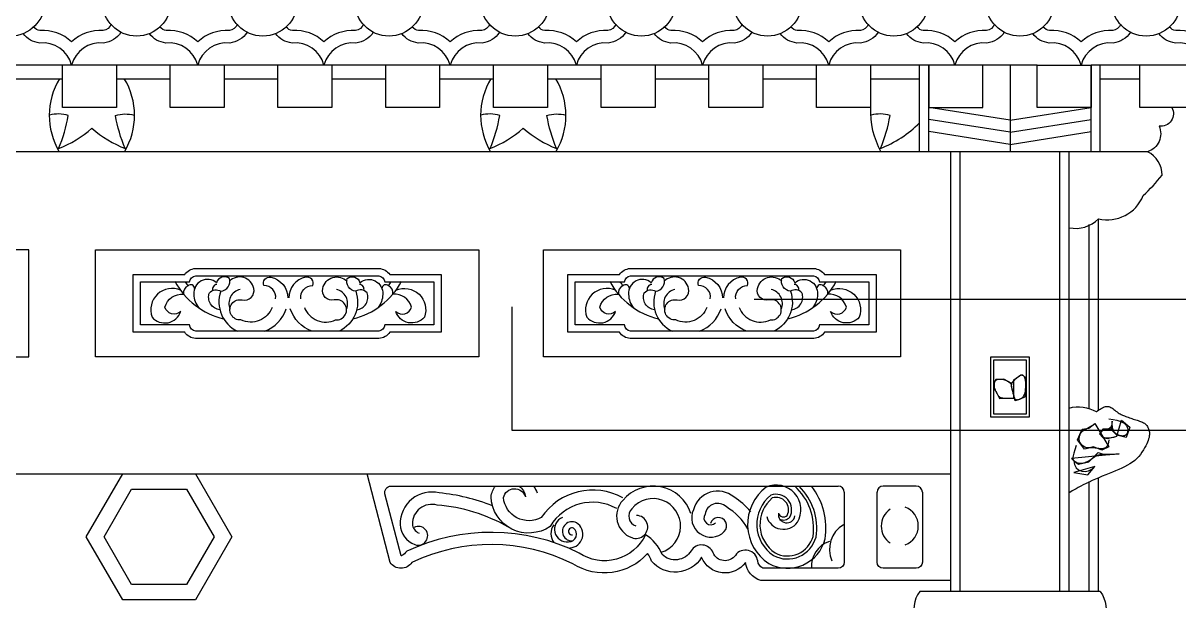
# Model space of a CAD drawing. Header units: metres. Extents: x 1709 to 7773, y 6392 to 11705.
# Drawn here: x 4883 to 6761, y 9280 to 10218 of the extents above; entities that cross this region are included whole.
import ezdxf

# ---------------------------------------------------------------- set-up
doc = ezdxf.new("R2010")
doc.units = ezdxf.units.M
for name, color, linetype in [('3', 3, 'Continuous'), ('4', 4, 'Continuous'), ('7', 7, 'Continuous'), ('DIM', 3, 'Continuous')]:
    doc.layers.add(name, color=color, linetype=linetype)
doc.dimstyles.get("Standard").update_dxf_attribs({"dimtxt": 2.5, "dimasz": 2.5, "dimexe": 1.25, "dimexo": 0.625, "dimtad": 1, "dimcen": 2.5, "dimazin": 3, "dimtfac": 1, "dimtmove": 0, "dimatfit": 3})

msp = doc.modelspace()

# ---------------------------------------------------------------- linework, layer by layer
at = {"layer": '3'}
for p, q in [((5035.06, 10150.42), (4947.45, 10150.42)), ((5210.06, 10150.42), (5122.45, 10150.42)), ((5385.06, 10150.42), (5297.45, 10150.42)), ((5560.06, 10150.42), (5472.45, 10150.42)), ((5735.06, 10150.42), (5647.45, 10150.42)), ((5910.06, 10150.42), (5822.45, 10150.42)), ((6085.06, 10150.42), (5997.45, 10150.42)), ((6260.06, 10150.42), (6172.45, 10150.42)), ((6442.67, 10150.42), (6354.87, 10150.42)), ((6354.87, 10009.65), (6354.87, 10150.42)), ((6486.7, 10150.42), (6486.7, 10009.65)), ((6530.72, 10150.42), (6618.34, 10150.42)), ((6618.34, 10009.65), (6618.34, 10150.42)), ((6785.06, 10150.42), (6697.45, 10150.42)), ((4860.06, 10128.23), (4947.45, 10128.23)), ((5035.06, 10128.23), (5122.45, 10128.23)), ((5210.06, 10128.23), (5297.45, 10128.23)), ((5385.06, 10128.23), (5472.45, 10128.23)), ((5560.06, 10128.23), (5647.45, 10128.23)), ((5735.06, 10128.23), (5822.45, 10128.23)), ((5910.06, 10128.23), (5997.45, 10128.23)), ((6085.06, 10128.23), (6172.04, 10128.23)), ((6085.06, 10128.23), (6164.87, 10128.23)), ((6260.06, 10128.23), (6339.87, 10128.23)), ((6633.34, 10128.23), (6697.04, 10128.23)), ((6486.7, 10060.76), (6354.87, 10081.39)), ((6486.7, 10060.76), (6618.53, 10081.39)), ((6486.7, 10041.46), (6354.87, 10062.09)), ((6486.7, 10041.46), (6618.53, 10062.09)), ((6486.7, 10021.55), (6354.87, 10042.18)), ((6486.7, 10021.55), (6618.53, 10042.18)), ((6339.87, 10009.65), (4550, 10009.65)), ((6405.57, 9295.21), (6405.57, 10009.65)), ((6567.71, 9295.21), (6567.71, 10009.65)), ((6615.47, 9592.36), (6615.47, 9891.47)), ((6615.47, 9295.21), (6615.47, 9473.62)), ((6582.71, 9295.21), (6390.57, 9295.21))]:
    msp.add_line(p, q, dxfattribs=at)
for points in [[(5026.63, 10216.55, -0.25), (5013.54, 10206.28, 0.21), (4962.19, 10187.95, 0.21), (4910.85, 10206.28, -0.17), (4900.58, 10212.14)], [(5231.63, 10216.55, -0.25), (5218.54, 10206.28, 0.21), (5167.19, 10187.95, 0.21), (5115.85, 10206.28, -0.17), (5105.58, 10212.14)], [(5436.63, 10216.55, -0.25), (5423.54, 10206.28, 0.21), (5372.19, 10187.95, 0.21), (5320.85, 10206.28, -0.17), (5310.58, 10212.14)], [(5641.63, 10216.55, -0.25), (5628.54, 10206.28, 0.21), (5577.19, 10187.95, 0.21), (5525.85, 10206.28, -0.17), (5515.58, 10212.14)], [(5846.63, 10216.55, -0.25), (5833.54, 10206.28, 0.21), (5782.19, 10187.95, 0.21), (5730.85, 10206.28, -0.17), (5720.58, 10212.14)], [(6051.63, 10216.55, -0.25), (6038.54, 10206.28, 0.21), (5987.19, 10187.95, 0.21), (5935.85, 10206.28, -0.17), (5925.58, 10212.14)], [(6256.63, 10216.55, -0.25), (6243.54, 10206.28, 0.21), (6192.19, 10187.95, 0.21), (6140.85, 10206.28, -0.17), (6130.58, 10212.14)], [(6461.63, 10216.55, -0.25), (6448.54, 10206.28, 0.21), (6397.19, 10187.95, 0.21), (6345.85, 10206.28, -0.17), (6335.58, 10212.14)], [(6666.63, 10216.55, -0.25), (6653.54, 10206.28, 0.21), (6602.19, 10187.95, 0.21), (6550.85, 10206.28, -0.17), (6540.58, 10212.14)], [(6871.63, 10216.55, -0.25), (6858.54, 10206.28, 0.21), (6807.19, 10187.95, 0.21), (6755.85, 10206.28, -0.17), (6745.58, 10212.14)]]:
    msp.add_lwpolyline(points, format="xyb", dxfattribs=at)
for points in [[(6512.77, 9583.15), (6460.5, 9583.15), (6460.5, 9671.37), (6512.77, 9671.37)], [(6512.77, 9583.15), (6460.5, 9583.15), (6460.5, 9671.37), (6512.77, 9671.37)], [(5193.76, 9383.98), (5149.07, 9306.57), (5059.68, 9306.57), (5014.99, 9383.98), (5059.68, 9461.39), (5149.07, 9461.39)]]:
    msp.add_lwpolyline(points, close=True, dxfattribs=at)
msp.add_lwpolyline([(6489.34, 9632.4), (6489.34, 9632.4), (6490.74, 9634.72), (6492.29, 9636.82), (6493.95, 9638.72), (6495.65, 9640.42), (6497.35, 9641.91), (6498.99, 9643.2), (6500.52, 9644.29), (6501.88, 9645.18), (6503.03, 9645.87), (6503.99, 9646.38), (6504.8, 9646.72), (6505.48, 9646.91), (6506.07, 9646.95), (6506.61, 9646.87), (6507.12, 9646.67), (6507.63, 9646.38), (6508.17, 9645.99), (6508.74, 9645.47), (6509.3, 9644.8), (6509.85, 9643.93), (6510.37, 9642.82), (6510.83, 9641.44), (6511.22, 9639.74), (6511.52, 9637.7), (6511.71, 9635.29), (6511.8, 9632.59), (6511.77, 9629.7), (6511.63, 9626.72), (6511.38, 9623.75), (6511.02, 9620.88), (6510.54, 9618.22), (6509.95, 9615.87), (6509.24, 9613.89), (6508.43, 9612.27), (6507.55, 9610.97), (6506.6, 9609.93), (6505.62, 9609.11), (6504.6, 9608.46), (6503.59, 9607.95), (6502.58, 9607.52), (6501.6, 9607.14), (6500.66, 9606.81), (6499.77, 9606.55), (6498.92, 9606.36), (6498.12, 9606.27), (6497.39, 9606.29), (6496.72, 9606.42), (6496.13, 9606.69), (6495.6, 9607.11), (6495.14, 9607.67), (6494.73, 9608.37), (6494.36, 9609.2), (6494, 9610.18), (6493.65, 9611.29), (6493.28, 9612.52), (6492.9, 9613.89), (6492.48, 9615.37), (6492.03, 9616.94), (6491.58, 9618.56), (6491.14, 9620.2), (6490.72, 9621.82), (6490.34, 9623.38), (6490.01, 9624.86), (6489.75, 9626.2), (6489.57, 9627.4), (6489.44, 9628.45), (6489.31, 9629.4), (6489.15, 9630.25), (6488.93, 9631.05), (6488.59, 9631.81), (6488.11, 9632.55), (6487.44, 9633.31), (6486.55, 9634.1), (6485.47, 9634.91), (6484.23, 9635.72), (6482.84, 9636.51), (6481.35, 9637.25), (6479.78, 9637.93), (6478.16, 9638.53), (6476.51, 9639.02), (6474.87, 9639.39), (6473.26, 9639.65), (6471.7, 9639.79), (6470.19, 9639.82), (6468.77, 9639.76), (6467.45, 9639.6), (6466.24, 9639.35), (6465.17, 9639.02), (6464.26, 9638.61), (6463.48, 9638.12), (6462.83, 9637.57), (6462.3, 9636.95), (6461.87, 9636.27), (6461.52, 9635.53), (6461.25, 9634.74), (6461.04, 9633.89), (6460.87, 9633), (6460.76, 9632.07), (6460.71, 9631.09), (6460.72, 9630.08), (6460.79, 9629.03), (6460.93, 9627.95), (6461.15, 9626.84), (6461.45, 9625.71), (6461.83, 9624.55), (6462.28, 9623.38), (6462.79, 9622.2), (6463.34, 9621.02), (6463.92, 9619.84), (6464.51, 9618.69), (6465.1, 9617.55), (6465.67, 9616.45), (6466.22, 9615.38), (6466.79, 9614.37), (6467.42, 9613.42), (6468.17, 9612.54), (6469.08, 9611.74), (6470.19, 9611.04), (6471.57, 9610.44), (6473.24, 9609.96), (6475.25, 9609.6), (6477.54, 9609.35), (6480.03, 9609.19), (6482.64, 9609.11), (6485.3, 9609.07), (6487.94, 9609.07), (6490.47, 9609.08), (6492.82, 9609.09), (6492.82, 9638.85), (6504.24, 9647.29), (6507.21, 9647.29), (6512.68, 9641.83), (6511.19, 9611.57), (6502.25, 9607.11), (6495.3, 9605.12), (6493.31, 9612.56), (6488.84, 9627.94), (6489.84, 9632.9), (6476.43, 9640.34), (6463.52, 9639.84), (6460.54, 9634.39), (6460.54, 9625.96), (6466, 9616.03), (6469.48, 9608.59), (6486.86, 9609.09), (6492.82, 9609.09)], dxfattribs=at)
at = {"layer": '4'}
for p, q in [((4947.45, 10150.42), (4860.06, 10150.42)), ((5122.45, 10150.42), (5035.06, 10150.42)), ((5297.45, 10150.42), (5210.06, 10150.42)), ((5472.45, 10150.42), (5385.06, 10150.42)), ((5647.45, 10150.42), (5560.06, 10150.42)), ((5822.45, 10150.42), (5735.06, 10150.42)), ((5997.45, 10150.42), (5910.06, 10150.42)), ((6172.45, 10150.42), (6085.06, 10150.42)), ((6354.87, 10150.42), (6260.06, 10150.42)), ((6339.87, 10009.65), (6339.87, 10150.42)), ((6530.72, 10150.42), (6442.67, 10150.42)), ((6697.45, 10150.42), (6618.34, 10150.42)), ((6633.34, 10009.65), (6633.34, 10150.42)), ((6710.19, 10009.65), (6339.87, 10009.65)), ((6390.57, 9295.21), (6390.57, 10009.65)), ((6582.71, 9295.21), (6582.71, 10009.65)), ((6630.47, 9589.73), (6630.47, 9900.09)), ((2709.43, 9486.39), (6390.57, 9486.39)), ((6630.47, 9295.21), (6630.47, 9479.84)), ((6390.57, 9295.21), (6339.94, 9295.21)), ((6633.34, 9295.21), (6582.71, 9295.21))]:
    msp.add_line(p, q, dxfattribs=at)
for points in [[(5042.34, 10203.65, -0.23), (5014.02, 10186.17, 0.37), (4962.19, 10150.42, 0.37), (4910.37, 10186.17, -0.21), (4883.55, 10201.45)], [(5247.34, 10203.65, -0.23), (5219.02, 10186.17, 0.37), (5167.19, 10150.42, 0.37), (5115.37, 10186.17, -0.21), (5088.55, 10201.45)], [(5452.34, 10203.65, -0.23), (5424.02, 10186.17, 0.37), (5372.19, 10150.42, 0.37), (5320.37, 10186.17, -0.21), (5293.55, 10201.45)], [(5657.34, 10203.65, -0.23), (5629.02, 10186.17, 0.37), (5577.19, 10150.42, 0.37), (5525.37, 10186.17, -0.21), (5498.55, 10201.45)], [(5862.34, 10203.65, -0.23), (5834.02, 10186.17, 0.37), (5782.19, 10150.42, 0.37), (5730.37, 10186.17, -0.21), (5703.55, 10201.45)], [(6067.34, 10203.65, -0.23), (6039.02, 10186.17, 0.37), (5987.19, 10150.42, 0.37), (5935.37, 10186.17, -0.21), (5908.55, 10201.45)], [(6272.34, 10203.65, -0.23), (6244.02, 10186.17, 0.37), (6192.19, 10150.42, 0.37), (6140.37, 10186.17, -0.21), (6113.55, 10201.45)], [(6477.34, 10203.65, -0.23), (6449.02, 10186.17, 0.37), (6397.19, 10150.42, 0.37), (6345.37, 10186.17, -0.21), (6318.55, 10201.45)], [(6682.34, 10203.65, -0.23), (6654.02, 10186.17, 0.37), (6602.19, 10150.42, 0.37), (6550.37, 10186.17, -0.21), (6523.55, 10201.45)], [(6887.34, 10203.65, -0.23), (6859.02, 10186.17, 0.37), (6807.19, 10150.42, 0.37), (6755.37, 10186.17, -0.21), (6728.55, 10201.45)], [(4941.18, 10014.55, 0.06), (4956.87, 10068.53, 0.14), (4926.37, 10068.97)], [(5049.27, 10014.55, -0.06), (5033.58, 10068.53, -0.14), (5064.08, 10068.97)], [(5641.96, 10014.55, 0.06), (5657.65, 10068.53, 0.14), (5627.14, 10068.97)], [(5750.04, 10014.55, -0.06), (5734.35, 10068.53, -0.14), (5764.86, 10068.97)], [(6276.07, 10014.55, 0.06), (6291.76, 10068.53, 0.14), (6261.25, 10068.97)], [(6749.65, 10081.39, -0.62), (6728.73, 10051.29, -0.45), (6710.19, 10009.65, -0.27)], [(6582.71, 9886.16, 0.26), (6630.22, 9900.76, 0.37), (6703.03, 9938.22, 0.04), (6733.63, 9971.49, 0.28), (6710.19, 10009.65)], [(6582.71, 9593.15, -0.2), (6626.86, 9587.37), (6626.97, 9587.44), (6629.05, 9588.8), (6631.09, 9590.14), (6633.08, 9591.42), (6635, 9592.58), (6636.85, 9593.6), (6638.63, 9594.45), (6640.35, 9595.11), (6642.04, 9595.56), (6643.69, 9595.81), (6645.33, 9595.82), (6646.96, 9595.59), (6648.6, 9595.09), (6650.26, 9594.34), (6651.93, 9593.36), (6653.62, 9592.21), (6655.33, 9590.94), (6657.04, 9589.6), (6658.76, 9588.24), (6660.48, 9586.92), (6662.21, 9585.69), (6663.93, 9584.57), (6665.67, 9583.58), (6667.42, 9582.69), (6669.19, 9581.87), (6670.99, 9581.11), (6672.83, 9580.39), (6674.71, 9579.69), (6676.65, 9579), (6678.63, 9578.28), (6680.67, 9577.55), (6682.73, 9576.82), (6684.81, 9576.09), (6686.88, 9575.38), (6688.95, 9574.67), (6690.98, 9574), (6692.97, 9573.35), (6694.9, 9572.74), (6696.77, 9572.14), (6698.57, 9571.52), (6700.29, 9570.87), (6701.94, 9570.14), (6703.51, 9569.32), (6704.98, 9568.38), (6706.36, 9567.29), (6707.65, 9566.03), (6708.82, 9564.61), (6709.88, 9563.05), (6710.81, 9561.38), (6711.6, 9559.61), (6712.25, 9557.76), (6712.74, 9555.85), (6713.06, 9553.91), (6713.21, 9551.93), (6713.17, 9549.91), (6712.94, 9547.81), (6712.51, 9545.6), (6711.88, 9543.25), (6711.03, 9540.74), (6709.96, 9538.03), (6708.67, 9535.09), (6707.13, 9531.92), (6705.36, 9528.55), (6703.33, 9525.07), (6701.05, 9521.53), (6698.51, 9518), (6695.69, 9514.54), (6692.59, 9511.23), (6689.2, 9508.12), (6685.53, 9505.27), (6681.57, 9502.65), (6677.36, 9500.22), (6672.9, 9497.93), (6668.22, 9495.74), (6663.33, 9493.6), (6658.25, 9491.47), (6653, 9489.31), (6647.59, 9487.07), (6642.09, 9484.78), (6636.55, 9482.44), (6631.02, 9480.08), (6625.58, 9477.71), (6620.27, 9475.34), (6615.16, 9473), (6610.3, 9470.7), (6605.75, 9468.46), (6601.52, 9466.29), (6597.61, 9464.2), (6594.02, 9462.22), (6590.76, 9460.35), (6587.83, 9458.6), (6585.24, 9456.99), (6582.71, 9455.36)], [(6390.57, 9313.11), (6081.98, 9313.11, -0.3), (6056.87, 9342.37, -0.59), (5985.75, 9350.73, -0.51), (5904.17, 9344.46, 0.07), (5897.89, 9357, -0.37), (5776.56, 9340.28, 0.23), (5515.07, 9342.37, -0.53), (5479.51, 9342.37), (5442.25, 9486.39)], [(6339.94, 9295.21, 0.54), (6369.57, 9217.02, 0.43), (6369.57, 9168.62, 0.36), (6355.5, 9017.18, 0.16), (6402.39, 8970.34, -0.04), (6486.64, 8903.26, -0.04)], [(6633.34, 9295.21, -0.54), (6603.71, 9217.02, -0.43), (6603.71, 9168.62, -0.36), (6617.77, 9017.18, -0.16), (6570.89, 8970.34, 0.04), (6486.64, 8903.26, 0.04)]]:
    msp.add_lwpolyline(points, format="xyb", dxfattribs=at)
for points in [[(5035.06, 10150.42), (5035.06, 10081.39), (4947.45, 10081.39), (4947.45, 10150.42)], [(5210.06, 10150.42), (5210.06, 10081.39), (5122.45, 10081.39), (5122.45, 10150.42)], [(5385.06, 10150.42), (5385.06, 10081.39), (5297.45, 10081.39), (5297.45, 10150.42)], [(5560.06, 10150.42), (5560.06, 10081.39), (5472.45, 10081.39), (5472.45, 10150.42)], [(5735.06, 10150.42), (5735.06, 10081.39), (5647.45, 10081.39), (5647.45, 10150.42)], [(5910.06, 10150.42), (5910.06, 10081.39), (5822.45, 10081.39), (5822.45, 10150.42)], [(6085.06, 10150.42), (6085.06, 10081.39), (5997.45, 10081.39), (5997.45, 10150.42)], [(6260.06, 10150.42), (6260.06, 10081.39), (6172.45, 10081.39), (6172.45, 10150.42)], [(6355.06, 10150.42), (6355.06, 10081.39), (6442.67, 10081.39), (6442.67, 10150.42)], [(6618.34, 10150.42), (6618.34, 10081.39), (6530.72, 10081.39), (6530.72, 10150.42)], [(6785.06, 10150.42), (6785.06, 10081.39), (6697.45, 10081.39), (6697.45, 10150.42)]]:
    msp.add_lwpolyline(points, dxfattribs=at)
for points in [[(4207, 9676.21), (4893, 9676.21), (4893, 9850), (4207, 9850)], [(5623.97, 9676.21), (5000.97, 9676.21), (5000.97, 9850), (5623.97, 9850)], [(6308.77, 9676.21), (5728.77, 9676.21), (5728.77, 9850), (6308.77, 9850)]]:
    msp.add_lwpolyline(points, close=True, dxfattribs=at)
for centre in [(4862.87, 10253.32), (5067.87, 10253.32), (5272.87, 10253.32), (5477.87, 10253.32), (5682.87, 10253.32), (5887.87, 10253.32), (6092.87, 10253.32), (6297.87, 10253.32), (6502.87, 10253.32), (6707.87, 10253.32)]:
    msp.add_circle(centre, 55.84, dxfattribs=at)
for centre, radius, start, end in [((5040.95, 10068.58), 115.02, 148.76, 210.82), ((4949.5, 10068.58), 115.02, 329.18, 31.24), ((5741.73, 10068.58), 115.02, 148.76, 210.82), ((5650.27, 10068.58), 115.02, 329.18, 31.24), ((6390.83, 10074.49), 130.95, 176.98, 209.68), ((4872.19, 10188.81), 187.27, 291.48, 311.07), ((5118.26, 10188.81), 187.27, 228.93, 248.52), ((5572.96, 10188.81), 187.27, 291.48, 311.07), ((5819.04, 10188.81), 187.27, 228.93, 248.52), ((6207.08, 10188.81), 187.27, 291.48, 315.16)]:
    msp.add_arc(centre, radius, start, end, dxfattribs=at)
at = {"layer": '7'}
msp.add_line((6334.33, 9466.39), (6280.79, 9466.39), dxfattribs=at)
msp.add_line((6334.33, 9466.39), (6280.79, 9466.39), dxfattribs=at)
for points in [[(5062.12, 9716.21), (5062.12, 9810), (5145.89, 9810, -0.23), (5163.36, 9820), (5461.58, 9820, -0.23), (5479.06, 9810), (5562.82, 9810), (5562.82, 9716.21), (5479.06, 9716.21, -0.23), (5461.58, 9706.21), (5163.36, 9706.21, -0.23), (5145.89, 9716.21)], [(5768.42, 9716.21), (5768.42, 9810), (5852.18, 9810, -0.23), (5869.66, 9820), (6167.88, 9820, -0.23), (6185.36, 9810), (6269.12, 9810), (6269.12, 9716.21), (6185.36, 9716.21, -0.23), (6167.88, 9706.21), (5869.66, 9706.21, -0.23), (5852.18, 9716.21)], [(5074.12, 9728.21), (5074.12, 9798), (5153.93, 9798, -0.36), (5163.84, 9808), (5461.11, 9808, -0.36), (5471.01, 9798), (5550.82, 9798), (5550.82, 9728.21), (5471.01, 9728.21, -0.36), (5461.11, 9718.21), (5163.84, 9718.21, -0.36), (5153.93, 9728.21)], [(5780.42, 9728.21), (5780.42, 9798), (5860.23, 9798, -0.36), (5870.13, 9808), (6167.4, 9808, -0.36), (6177.31, 9798), (6257.12, 9798), (6257.12, 9728.21), (6177.31, 9728.21, -0.36), (6167.4, 9718.21), (5870.13, 9718.21, -0.36), (5860.23, 9728.21)]]:
    msp.add_lwpolyline(points, format="xyb", close=True, dxfattribs=at)
for points in [[(5203.02, 9752.72, -0.48), (5186.03, 9780.47, -0.37), (5204.65, 9782.8, 0.46), (5218.62, 9803.73, 0.53), (5197.67, 9796.75, 0.67), (5160.79, 9777.87, 0.18), (5168.91, 9755.89, 0.18)], [(5288, 9756.76, -0.44), (5237.24, 9736.29, -1.16), (5239.56, 9768.85, 0.55), (5258.19, 9787.45, 0.6), (5218.62, 9799.07, 0.6)], [(5293.49, 9770.7, 0.48), (5274.48, 9792.1, -0.62), (5285.93, 9805.65, -0.36), (5313.26, 9772.08)], [(5334.87, 9770.7, -0.48), (5353.88, 9792.1, 0.62), (5342.43, 9805.65, 0.36), (5315.1, 9772.08)], [(5340.36, 9756.76, 0.44), (5391.12, 9736.29, 1.16), (5388.8, 9768.85, -0.55), (5370.17, 9787.45, -0.6), (5409.74, 9799.07, -0.6)], [(5425.34, 9752.72, 0.48), (5442.33, 9780.47, 0.37), (5423.71, 9782.8, -0.46), (5409.74, 9803.73, -0.53), (5430.69, 9796.75, -0.67), (5467.57, 9777.87, -0.18), (5459.45, 9755.89, -0.18)], [(5909.32, 9752.72, -0.48), (5892.33, 9780.47, -0.37), (5910.95, 9782.8, 0.46), (5924.91, 9803.73, 0.53), (5903.96, 9796.75, 0.67), (5867.08, 9777.87, 0.18), (5875.2, 9755.89, 0.18)], [(5994.3, 9756.76, -0.44), (5943.53, 9736.29, -1.16), (5945.86, 9768.85, 0.55), (5964.48, 9787.45, 0.6), (5924.91, 9799.07, 0.6)], [(5999.79, 9770.7, 0.48), (5980.78, 9792.1, -0.62), (5992.23, 9805.65, -0.36), (6019.56, 9772.08)], [(6041.16, 9770.7, -0.48), (6060.18, 9792.1, 0.62), (6048.73, 9805.65, 0.36), (6021.39, 9772.08)], [(6046.66, 9756.76, 0.44), (6097.42, 9736.29, 1.16), (6095.09, 9768.85, -0.55), (6076.47, 9787.45, -0.6), (6116.04, 9799.07, -0.6)], [(6131.64, 9752.72, 0.48), (6148.63, 9780.47, 0.37), (6130.01, 9782.8, -0.46), (6116.04, 9803.73, -0.53), (6136.99, 9796.75, -0.67), (6173.87, 9777.87, -0.18), (6165.75, 9755.89, -0.18)], [(5139.36, 9784.46, 0.66), (5092.92, 9740.94, 0.59), (5139.47, 9750.24, -0.58), (5113.87, 9757.22, -0.36), (5144.2, 9778.28, -0.36)], [(5204.65, 9782.8, 0.39), (5231.72, 9718.21, 0.39)], [(5423.71, 9782.8, -0.39), (5396.64, 9718.21, -0.39)], [(5489, 9784.46, -0.66), (5535.44, 9740.94, -0.59), (5488.89, 9750.24, 0.58), (5514.49, 9757.22, 0.36), (5484.16, 9778.28, 0.36)], [(5845.66, 9784.46, 0.66), (5799.22, 9740.94, 0.59), (5845.77, 9750.24, -0.58), (5820.17, 9757.22, -0.36), (5850.5, 9778.28, -0.36)], [(5910.95, 9782.8, 0.39), (5938.01, 9718.21, 0.39)], [(6130.01, 9782.8, -0.39), (6102.94, 9718.21, -0.39)], [(6195.3, 9784.46, -0.66), (6241.74, 9740.94, -0.59), (6195.18, 9750.24, 0.58), (6220.79, 9757.22, 0.36), (6190.46, 9778.28, 0.36)], [(5276.16, 9718.21, 0.22), (5310.9, 9754.23)], [(5352.2, 9718.21, -0.22), (5317.46, 9754.23)], [(5982.46, 9718.21, 0.22), (6017.2, 9754.23)], [(6058.5, 9718.21, -0.22), (6023.75, 9754.23)], [(6217.31, 9456.39), (6217.31, 9343.11, -0.41), (6207.31, 9333.11), (6085.33, 9333.11, -0.26), (6076.73, 9344.78, 0.69), (6040.54, 9353.91, -0.59), (6004.31, 9358.17, 0.62), (5968.69, 9361.17, -0.48), (5921.53, 9355.15, 0.16), (5894.25, 9387.48, -0.46), (5786.52, 9357.67, 0.23), (5506.55, 9360.46, -0.12), (5498.46, 9353.5, -0.22), (5497.45, 9352.89), (5471.32, 9453.89, -0.49), (5481, 9466.39), (6207.31, 9466.39)], [(5847.82, 9429.81, 0.41), (5739.68, 9400.89, -0.59), (5643.59, 9449, -0.12), (5650.67, 9466.39, -0.12)], [(5689.26, 9466.39, -0.2), (5699.52, 9448.9)], [(5712.77, 9466.39, -0.08), (5718.38, 9455.4)], [(5968.35, 9421.71, 0.59), (5857.59, 9443.09, 0.54), (5872.07, 9382.81, 1.21), (5879.83, 9418.75)], [(6091.37, 9416.97, 0.62), (6141.37, 9407.6, 0.73), (6090.52, 9464.66, 0.52), (6094.87, 9340.66, 0.49), (6186.26, 9380.57, 0.21), (6164.05, 9466.39, 0.17)], [(6112.77, 9412.68, 0.34), (6128.89, 9416, 0.69), (6098.07, 9451.54, 0.51), (6102.52, 9353.57, 0.48), (6171.54, 9383.58, 0.24), (6144.11, 9466.39)], [(6110.62, 9422.4, 0.58), (6124.75, 9418.87, 0.67), (6100.53, 9447.1, 0.5), (6105.07, 9357.88, 0.48), (6166.63, 9384.6, 0.25), (6136.84, 9466.39)], [(5646, 9434.3, 0.07), (5559.44, 9455.42, 0.49), (5495.77, 9404.07, 0.3), (5519.88, 9371.38, 1.53), (5518.56, 9399.4)], [(5857.59, 9447.26, 0.39), (5725.2, 9415.41, -0.54), (5663.7, 9447.84, -0.76), (5699.34, 9449.28)], [(5919.85, 9358.92, 1.35), (5872.47, 9429.7, 0.56), (5878.7, 9401.68, 0.56)], [(6065.54, 9424.83, 0.08), (6037.8, 9448.75, 0.55), (5972.52, 9427.96, 0.84), (6022.54, 9392.56, 1.3), (5999.97, 9405.41)], [(6344.33, 9456.39), (6344.33, 9343.11, -0.41), (6334.33, 9333.11), (6280.79, 9333.11, -0.41), (6270.79, 9343.11), (6270.79, 9456.39)], [(6344.33, 9456.39), (6344.33, 9343.11, -0.41), (6334.33, 9333.11), (6280.79, 9333.11, -0.41), (6270.79, 9343.11), (6270.79, 9456.39)], [(5671.83, 9399.79, 0.11), (5556.04, 9435.65, 0.5), (5515.76, 9404.71, 0.3), (5526.62, 9390.21, 0.3)], [(6060.54, 9397.1, 0.13), (6025.86, 9432.6, 0.61), (5991.46, 9420.87, 0.92), (6008.39, 9406.69, 0.92)], [(5759.65, 9415.47, 0.88), (5769.54, 9375.98, 0.75), (5777.4, 9398.23, 1.26), (5775.78, 9387.25, 1.26)], [(5771.64, 9366, 0.73), (5782.3, 9406.98, 1.32), (5776.64, 9377.28)], [(5745.7, 9403.59, 0.34), (5745.82, 9374.6, 0.34)]]:
    msp.add_lwpolyline(points, format="xyb", dxfattribs=at)
for points in [[(6517.77, 9578.15), (6455.5, 9578.15), (6455.5, 9676.37), (6517.77, 9676.37)], [(6517.77, 9578.15), (6455.5, 9578.15), (6455.5, 9676.37), (6517.77, 9676.37)], [(5222.63, 9383.98), (5163.5, 9281.57), (5045.25, 9281.57), (4986.12, 9383.98), (5045.25, 9486.39), (5163.5, 9486.39)]]:
    msp.add_lwpolyline(points, close=True, dxfattribs=at)
for points in [[(6489.34, 9632.4), (6489.34, 9632.4), (6490.74, 9634.72), (6492.29, 9636.82), (6493.95, 9638.72), (6495.65, 9640.42), (6497.35, 9641.91), (6498.99, 9643.2), (6500.52, 9644.29), (6501.88, 9645.18), (6503.03, 9645.87), (6503.99, 9646.38), (6504.8, 9646.72), (6505.48, 9646.91), (6506.07, 9646.95), (6506.61, 9646.87), (6507.12, 9646.67), (6507.63, 9646.38), (6508.17, 9645.99), (6508.74, 9645.47), (6509.3, 9644.8), (6509.85, 9643.93), (6510.37, 9642.82), (6510.83, 9641.44), (6511.22, 9639.74), (6511.52, 9637.7), (6511.71, 9635.29), (6511.8, 9632.59), (6511.77, 9629.7), (6511.63, 9626.72), (6511.38, 9623.75), (6511.02, 9620.88), (6510.54, 9618.22), (6509.95, 9615.87), (6509.24, 9613.89), (6508.43, 9612.27), (6507.55, 9610.97), (6506.6, 9609.93), (6505.62, 9609.11), (6504.6, 9608.46), (6503.59, 9607.95), (6502.58, 9607.52), (6501.6, 9607.14), (6500.66, 9606.81), (6499.77, 9606.55), (6498.92, 9606.36), (6498.12, 9606.27), (6497.39, 9606.29), (6496.72, 9606.42), (6496.13, 9606.69), (6495.6, 9607.11), (6495.14, 9607.67), (6494.73, 9608.37), (6494.36, 9609.2), (6494, 9610.18), (6493.65, 9611.29), (6493.28, 9612.52), (6492.9, 9613.89), (6492.48, 9615.37), (6492.03, 9616.94), (6491.58, 9618.56), (6491.14, 9620.2), (6490.72, 9621.82), (6490.34, 9623.38), (6490.01, 9624.86), (6489.75, 9626.2), (6489.57, 9627.4), (6489.44, 9628.45), (6489.31, 9629.4), (6489.15, 9630.25), (6488.93, 9631.05), (6488.59, 9631.81), (6488.11, 9632.55), (6487.44, 9633.31), (6486.55, 9634.1), (6485.47, 9634.91), (6484.23, 9635.72), (6482.84, 9636.51), (6481.35, 9637.25), (6479.78, 9637.93), (6478.16, 9638.53), (6476.51, 9639.02), (6474.87, 9639.39), (6473.26, 9639.65), (6471.7, 9639.79), (6470.19, 9639.82), (6468.77, 9639.76), (6467.45, 9639.6), (6466.24, 9639.35), (6465.17, 9639.02), (6464.26, 9638.61), (6463.48, 9638.12), (6462.83, 9637.57), (6462.3, 9636.95), (6461.87, 9636.27), (6461.52, 9635.53), (6461.25, 9634.74), (6461.04, 9633.89), (6460.87, 9633), (6460.76, 9632.07), (6460.71, 9631.09), (6460.72, 9630.08), (6460.79, 9629.03), (6460.93, 9627.95), (6461.15, 9626.84), (6461.45, 9625.71), (6461.83, 9624.55), (6462.28, 9623.38), (6462.79, 9622.2), (6463.34, 9621.02), (6463.92, 9619.84), (6464.51, 9618.69), (6465.1, 9617.55), (6465.67, 9616.45), (6466.22, 9615.38), (6466.79, 9614.37), (6467.42, 9613.42), (6468.17, 9612.54), (6469.08, 9611.74), (6470.19, 9611.04), (6471.57, 9610.44), (6473.24, 9609.96), (6475.25, 9609.6), (6477.54, 9609.35), (6480.03, 9609.19), (6482.64, 9609.11), (6485.3, 9609.07), (6487.94, 9609.07), (6490.47, 9609.08), (6492.82, 9609.09), (6492.82, 9638.85), (6504.24, 9647.29), (6507.21, 9647.29), (6512.68, 9641.83), (6511.19, 9611.57), (6502.25, 9607.11), (6495.3, 9605.12), (6493.31, 9612.56), (6488.84, 9627.94), (6489.84, 9632.9), (6476.43, 9640.34), (6463.52, 9639.84), (6460.54, 9634.39), (6460.54, 9625.96), (6466, 9616.03), (6469.48, 9608.59), (6486.86, 9609.09), (6492.82, 9609.09)], [(6647.13, 9575.63), (6647.13, 9575.63), (6654.29, 9574.75), (6660.23, 9573.56), (6665.07, 9572.11), (6668.94, 9570.43), (6671.94, 9568.58), (6674.19, 9566.6), (6675.81, 9564.52), (6676.92, 9562.4), (6677.61, 9560.29), (6677.93, 9558.21), (6677.92, 9556.21), (6677.61, 9554.34), (6677.02, 9552.62), (6676.19, 9551.11), (6675.14, 9549.85), (6673.92, 9548.86), (6672.55, 9548.19), (6671.07, 9547.82), (6669.51, 9547.7), (6667.89, 9547.8), (6666.27, 9548.1), (6664.66, 9548.55), (6663.1, 9549.14), (6661.63, 9549.81), (6660.27, 9550.55), (6659.03, 9551.35), (6657.91, 9552.23), (6656.9, 9553.19), (6656.01, 9554.24), (6655.25, 9555.39), (6654.6, 9556.64), (6654.06, 9558), (6653.65, 9559.46), (6653.33, 9560.97), (6653.09, 9562.46), (6652.92, 9563.86), (6652.79, 9565.1), (6652.69, 9566.1), (6652.59, 9566.8), (6652.49, 9567.13), (6652.35, 9567.04), (6652.17, 9566.59), (6651.92, 9565.85), (6651.58, 9564.92), (6651.14, 9563.87), (6650.58, 9562.79), (6649.88, 9561.75), (6649.02, 9560.83), (6647.99, 9560.1), (6646.82, 9559.54), (6645.55, 9559.1), (6644.21, 9558.74), (6642.85, 9558.43), (6641.49, 9558.13), (6640.17, 9557.79), (6638.93, 9557.37), (6637.81, 9556.84), (6636.82, 9556.21), (6635.95, 9555.5), (6635.23, 9554.73), (6634.66, 9553.91), (6634.24, 9553.07), (6633.98, 9552.22), (6633.89, 9551.38), (6633.98, 9550.57), (6634.23, 9549.79), (6634.64, 9549.04), (6635.19, 9548.33), (6635.88, 9547.66), (6636.68, 9547.02), (6637.6, 9546.43), (6638.62, 9545.87), (6639.75, 9545.37), (6641.09, 9544.97), (6642.76, 9544.7), (6644.88, 9544.63), (6647.59, 9544.81), (6650.99, 9545.28), (6655.21, 9546.09), (6660.37, 9547.29), (6667.93, 9573.74), (6681.17, 9562.4), (6675.5, 9545.4), (6660.37, 9549.18), (6652.8, 9556.74), (6652.8, 9571.85), (6650.91, 9558.63), (6637.67, 9558.63), (6632, 9551.07), (6637.67, 9545.4), (6645.24, 9543.51), (6660.37, 9547.29)], [(6647.13, 9541.62), (6647.13, 9541.62), (6646.88, 9537.76), (6646.16, 9534.62), (6645.07, 9532.13), (6643.66, 9530.23), (6642.02, 9528.83), (6640.21, 9527.87), (6638.32, 9527.28), (6636.41, 9526.98), (6634.55, 9526.91), (6632.73, 9527.01), (6630.95, 9527.24), (6629.2, 9527.55), (6627.46, 9527.9), (6625.73, 9528.24), (6623.99, 9528.53), (6622.23, 9528.71), (6620.44, 9528.76), (6618.64, 9528.73), (6616.83, 9528.65), (6615.02, 9528.59), (6613.22, 9528.61), (6611.46, 9528.76), (6609.73, 9529.09), (6608.04, 9529.66), (6606.42, 9530.51), (6604.89, 9531.62), (6603.48, 9532.96), (6602.21, 9534.5), (6601.12, 9536.2), (6600.24, 9538.03), (6599.6, 9539.95), (6599.22, 9541.94), (6599.13, 9543.95), (6599.31, 9545.97), (6599.76, 9547.95), (6600.44, 9549.87), (6601.34, 9551.69), (6602.45, 9553.38), (6603.75, 9554.92), (6605.21, 9556.26), (6606.82, 9557.41), (6608.61, 9558.44), (6610.6, 9559.46), (6612.81, 9560.57), (6615.28, 9561.89), (6618.02, 9563.5), (6621.06, 9565.53), (6624.43, 9568.07), (6647.13, 9530.29), (6635.78, 9524.62), (6622.54, 9530.29), (6607.41, 9526.51), (6596.07, 9541.62), (6603.63, 9558.63), (6614.98, 9560.52), (6624.43, 9568.07)], [(6594.17, 9532.18), (6594.17, 9532.18), (6591.76, 9525.23), (6590.13, 9519.84), (6589.17, 9515.77), (6588.78, 9512.81), (6588.84, 9510.74), (6589.25, 9509.33), (6589.91, 9508.36), (6590.71, 9507.61), (6591.55, 9506.91), (6592.44, 9506.22), (6593.39, 9505.57), (6594.41, 9504.98), (6595.52, 9504.46), (6596.74, 9504.03), (6598.07, 9503.71), (6599.53, 9503.52), (6601.14, 9503.48), (6602.87, 9503.58), (6604.71, 9503.85), (6606.63, 9504.27), (6608.6, 9504.85), (6610.61, 9505.6), (6612.64, 9506.52), (6614.66, 9507.61), (6616.66, 9508.87), (6618.63, 9510.25), (6620.59, 9511.67), (6622.54, 9513.08), (6624.49, 9514.43), (6626.45, 9515.63), (6628.43, 9516.63), (6630.42, 9517.38), (6632.48, 9517.82), (6634.76, 9518.02), (6637.47, 9518.07), (6640.79, 9518.04), (6644.92, 9518.04), (6650.06, 9518.13), (6656.41, 9518.4), (6664.15, 9518.95), (6586.61, 9511.39), (6590.39, 9507.61), (6597.96, 9501.95), (6614.98, 9505.72), (6630.11, 9520.84), (6641.46, 9517.06), (6664.15, 9518.95)], [(6590.39, 9507.61), (6590.39, 9507.61), (6591.39, 9501.24), (6594.12, 9496.31), (6598.17, 9492.83), (6603.16, 9490.85), (6608.68, 9490.36), (6614.33, 9491.41), (6619.71, 9494), (6624.43, 9498.17), (6590.39, 9488.72), (6613.09, 9484.94), (6624.43, 9498.17)]]:
    msp.add_lwpolyline(points, dxfattribs=at)
for centre, radius, start, end in [((5237.47, 9856.38), 121.65, 208.1, 256.55), ((5156.61, 9780.4), 12.59, 114.74, 189.69), ((5137.87, 9787.01), 14.31, 19.68, 50.15), ((5155.71, 9787.13), 6.42, 2.93, 132.89), ((5198.88, 9786.18), 7.85, 93.51, 194.76), ((5241.22, 9762.93), 23.5, 102.86, 202.54), ((5387.14, 9762.93), 23.5, 337.46, 77.14), ((5390.89, 9856.38), 121.65, 283.45, 331.9), ((5429.48, 9786.18), 7.85, 345.24, 86.49), ((5472.65, 9787.13), 6.42, 47.11, 177.07), ((5490.49, 9787.01), 14.31, 129.85, 160.32), ((5471.75, 9780.4), 12.59, 350.31, 65.26), ((5943.77, 9856.38), 121.65, 208.1, 256.55), ((5862.91, 9780.4), 12.59, 114.74, 189.69), ((5844.16, 9787.01), 14.31, 19.68, 50.15), ((5862.01, 9787.13), 6.42, 2.93, 132.89), ((5905.18, 9786.18), 7.85, 93.51, 194.76), ((5947.52, 9762.93), 23.5, 102.86, 202.54), ((6093.43, 9762.93), 23.5, 337.46, 77.14), ((6097.19, 9856.38), 121.65, 283.45, 331.9), ((6135.78, 9786.18), 7.85, 345.24, 86.49), ((6178.94, 9787.13), 6.42, 47.11, 177.07), ((6196.79, 9787.01), 14.31, 129.85, 160.32), ((6178.05, 9780.4), 12.59, 350.31, 65.26), ((6207.31, 9456.39), 10, 360, 90), ((6207.31, 9456.39), 10, 360, 90), ((6280.79, 9456.39), 10, 90, 180), ((6280.79, 9456.39), 10, 90, 180), ((6334.33, 9456.39), 10, 0, 90), ((6310.31, 9401.52), 32.85, 124.07, 236.5), ((6310.31, 9401.52), 32.85, 124.07, 236.5), ((6304.82, 9401.52), 32.85, 290.9, 69.13), ((6304.82, 9401.52), 32.85, 290.9, 69.13), ((6124.02, 9420.26), 13.56, 170.91, 349.83), ((6239.1, 9363.97), 45.75, 120.15, 204.18), ((6206.7, 9335.85), 42.8, 108.4, 183.66)]:
    msp.add_arc(centre, radius, start, end, dxfattribs=at)

# ---------------------------------------------------------------- leaders
at = {"layer": 'DIM'}
for points in [[(6071, 9770.32), (7484.71, 9770.32)], [(5677.29, 9757.43), (5677.29, 9557.54), (7484.71, 9557.54)]]:
    msp.add_leader(points, dimstyle='Standard', dxfattribs=at)

doc.saveas('drawing.dxf')
